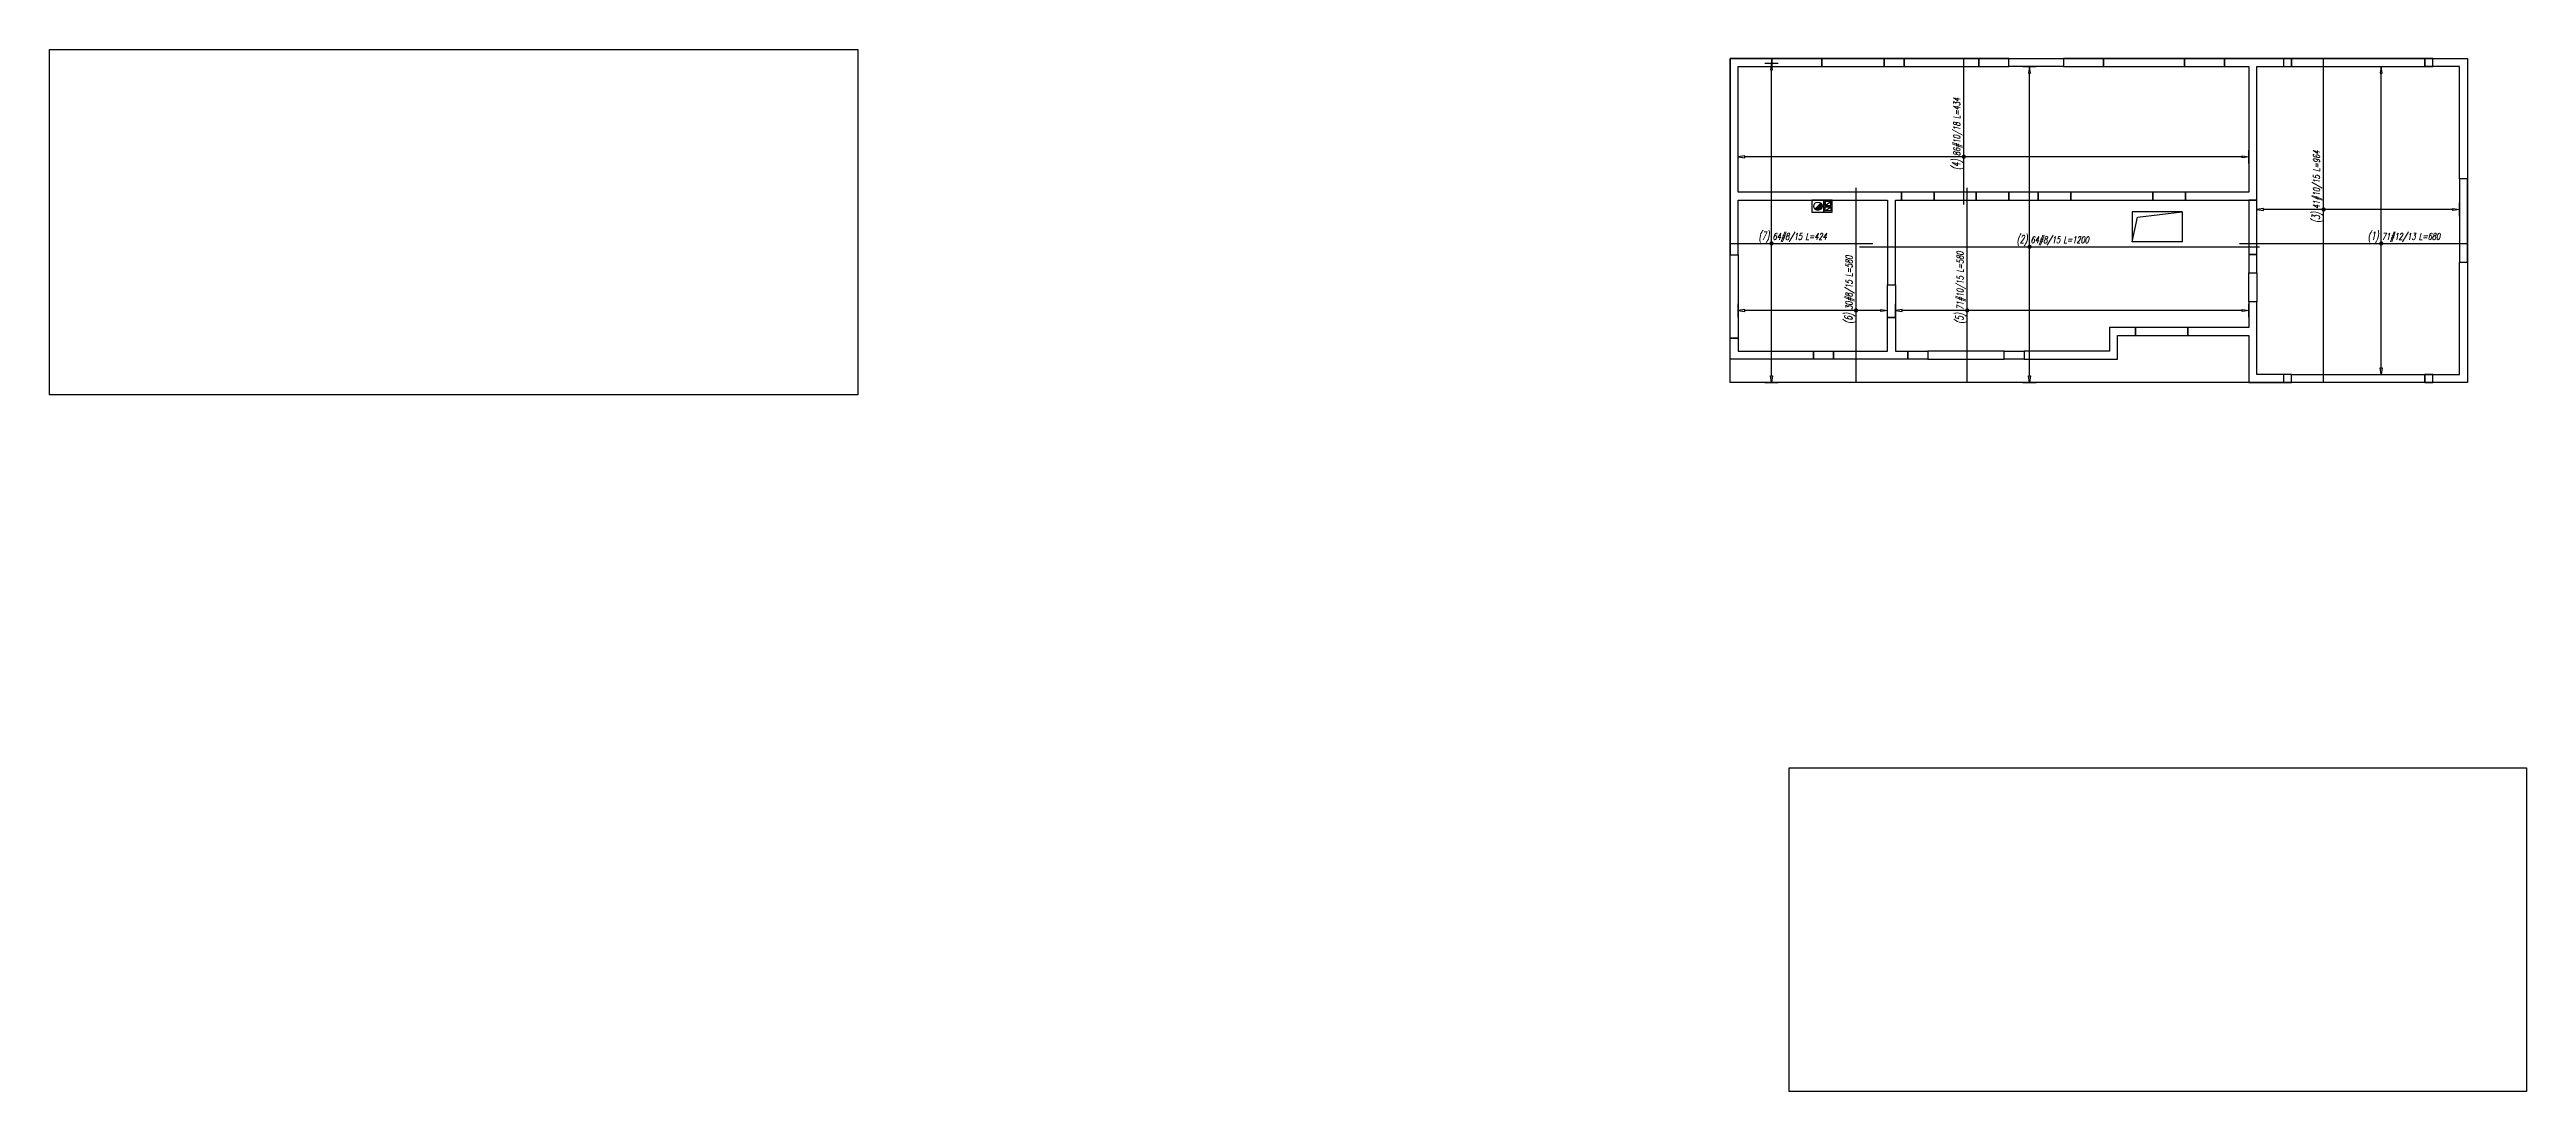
# Model space of a CAD drawing. Header units: millimetres. Extents: x 20746 to 38333, y -66592 to -55539.
# Drawn here: x 20746 to 28171, y -63686 to -60564 of the extents above; entities that cross this region are included whole.
import ezdxf

# ---------------------------------------------------------------- set-up
doc = ezdxf.new("R2010")
doc.units = ezdxf.units.MM
doc.header["$LTSCALE"] = 50
for name, color, linetype in [('A-URZADZENIA', 93, 'Continuous'), ('K-NADPROŻA', 61, 'Continuous'), ('K-PODKŁAD', 255, 'Continuous'), ('K-SCIANY', 2, 'Continuous'), ('K-SRUBY', 3, 'Continuous'), ('K-STROPY', 161, 'Continuous'), ('K-SŁUPY', 131, 'Continuous'), ('ZBROJA_PRET', 161, 'Continuous'), ('ZBROJA_ZASIEG', 253, 'Continuous'), ('ZBROJA_ZLICZAC', 125, 'Continuous')]:
    doc.layers.add(name, color=color, linetype=linetype)
doc.styles.add('STYL_ZBROJA', font='romanszb.shx', dxfattribs={"width": 0.65, "oblique": 12})
picture_1 = doc.add_image_def('image3.png', size_in_pixel=(1197, 511))

# ---------------------------------------------------------------- blocks, each defined once
blk = doc.blocks.new('A$C0BFB608B')
h = blk.add_hatch()
h.set_pattern_fill('ANSI31', color=256, scale=8)
h.set_pattern_definition([(315, (77083.3279, 191572.2395), (0.707106781, 0.707106781), [])])
h.paths.add_polyline_path([(8.8, 8.8, 0.198912), (0, 12.4, 0.668179), (-8.8, -8.8)])
blk.add_lwpolyline([(18, 18), (-18, 18), (-18, -18), (18, -18)], close=True)
blk.add_lwpolyline([(8.8, 8.8), (-8.8, -8.8)])
blk.add_circle((0, 0), 12.4)
blk = doc.blocks.new('A$C650043E8')
for points in [[(12.5, -18), (12.5, 18), (-12.5, 18), (-12.5, -18)], [(-8.5, 14), (8.5, 14), (8.5, 2), (-8.5, 2)], [(-8.5, -14), (8.5, -14), (8.5, -2), (-8.5, -2)]]:
    blk.add_lwpolyline(points, close=True)

msp = doc.modelspace()

# ---------------------------------------------------------------- linework, layer by layer
at = {"layer": 'A-URZADZENIA'}
for p, q in [((26069.3, -61031.5), (26086.3, -61019.5)), ((26069.3, -61047.5), (26086.3, -61035.5))]:
    msp.add_line(p, q, dxfattribs=at)
at = {"layer": 'K-NADPROŻA'}
for points in [[(25909.4, -60615.5), (26059.4, -60615.5), (26059.4, -60591.5), (25909.4, -60591.5)], [(26245.6, -60615.5), (26305.6, -60615.5), (26305.6, -60591.5), (26245.6, -60591.5)], [(26529.7, -60615.5), (26619.7, -60615.5), (26619.7, -60591.5), (26529.7, -60591.5)], [(26784, -60615.5), (26904, -60615.5), (26904, -60591.5), (26784, -60591.5)], [(27146.2, -60615.5), (27266.2, -60615.5), (27266.2, -60591.5), (27146.2, -60591.5)], [(27467.1, -60615.5), (27867.1, -60615.5), (27867.1, -60591.5), (27467.1, -60591.5)], [(27994.6, -60951.5), (27970.6, -60951.5), (27970.6, -61201.5), (27994.6, -61201.5)], [(26297.6, -61015.5), (26395.6, -61015.5), (26395.6, -60991.5), (26297.6, -60991.5)], [(26521.7, -61015.5), (26619.7, -61015.5), (26619.7, -60991.5), (26521.7, -60991.5)], [(26707.7, -61015.5), (26805.8, -61015.5), (26805.8, -60991.5), (26707.7, -60991.5)], [(27051.5, -61015.5), (27149.5, -61015.5), (27149.5, -60991.5), (27051.5, -60991.5)], [(27339.6, -61178.5), (27363.6, -61178.5), (27363.6, -61015.5), (27339.6, -61015.5)], [(25784.6, -61179.3), (25808.6, -61179.3), (25808.6, -61429.3), (25784.6, -61429.3)], [(27339.6, -61233.2), (27363.6, -61233.2), (27363.6, -61320.2), (27339.6, -61320.2)], [(26255.6, -61269.4), (26279.6, -61269.4), (26279.6, -61367.5), (26255.6, -61367.5)], [(27156.1, -61397.5), (26999.1, -61397.5), (26999.1, -61421.5), (27156.1, -61421.5)], [(26093.8, -61491.5), (26033.8, -61491.5), (26033.8, -61467.5), (26093.8, -61467.5)], [(26376.6, -61491.5), (26316.6, -61491.5), (26316.6, -61467.5), (26376.6, -61467.5)], [(26665.5, -61491.5), (26605.5, -61491.5), (26605.5, -61467.5), (26665.5, -61467.5)], [(27867.1, -61561.5), (27467.1, -61561.5), (27467.1, -61537.5), (27867.1, -61537.5)]]:
    msp.add_lwpolyline(points, close=True, dxfattribs=at)
at = {"layer": 'K-SCIANY'}
for points in [[(25909.4, -60591.5), (25784.6, -60591.5), (25784.6, -61179.3), (25808.6, -61179.3), (25808.6, -61015.5), (26255.6, -61015.5), (26255.6, -61269.4), (26279.6, -61269.4), (26279.6, -61015.5), (26297.6, -61015.5), (26297.6, -60991.5), (25808.6, -60991.5), (25808.6, -60615.5), (25909.4, -60615.5)], [(26059.4, -60615.5), (26245.6, -60615.5), (26245.6, -60591.5), (26059.4, -60591.5)], [(26305.6, -60615.5), (26529.7, -60615.5), (26529.7, -60591.5), (26305.6, -60591.5)], [(26784, -60615.5), (26619.7, -60615.5), (26619.7, -60591.5), (26784, -60591.5)], [(26904, -60615.5), (27146.2, -60615.5), (27146.2, -60591.5), (26904, -60591.5)], [(27867.1, -60591.5), (27994.6, -60591.5), (27994.6, -60951.5), (27970.6, -60951.5), (27970.6, -60615.5), (27867.1, -60615.5)], [(26521.7, -60991.5), (26395.6, -60991.5), (26395.6, -61015.5), (26521.7, -61015.5)], [(26619.7, -61015.5), (26707.7, -61015.5), (26707.7, -60991.5), (26619.7, -60991.5)], [(26805.8, -61015.5), (27051.5, -61015.5), (27051.5, -60991.5), (26805.8, -60991.5)], [(27970.6, -61201.5), (27994.6, -61201.5), (27994.6, -61561.5), (27867.1, -61561.5), (27867.1, -61537.5), (27970.6, -61537.5)], [(27467.1, -61537.5), (27363.6, -61537.5), (27363.6, -61320.2), (27339.6, -61320.2), (27339.6, -61397.5), (27156.1, -61397.5), (27156.1, -61421.5), (27339.6, -61421.5), (27339.6, -61561.5), (27467.1, -61561.5)], [(26255.6, -61367.5), (26279.6, -61367.5), (26279.6, -61467.5), (26316.6, -61467.5), (26316.6, -61491.5), (26093.8, -61491.5), (26093.8, -61467.5), (26255.6, -61467.5)], [(26999.1, -61397.5), (26921.1, -61397.5), (26921.1, -61467.5), (26665.5, -61467.5), (26665.5, -61491.5), (26945.1, -61491.5), (26945.1, -61421.5), (26999.1, -61421.5)], [(26033.8, -61491.5), (25784.6, -61491.5), (25784.6, -61429.3), (25808.6, -61429.3), (25808.6, -61467.5), (26033.8, -61467.5)], [(26376.6, -61491.5), (26605.5, -61491.5), (26605.5, -61467.5), (26376.6, -61467.5)]]:
    msp.add_lwpolyline(points, close=True, dxfattribs=at)
msp.add_lwpolyline([(27149.5, -60991.5), (27149.5, -61015.5), (27363.6, -61015.5), (27363.6, -60615.5), (27467.1, -60615.5), (27467.1, -60591.5), (27266.2, -60591.5), (27266.2, -60615.5), (27339.6, -60615.5), (27339.6, -60991.5), (27149.5, -60991.5)], dxfattribs=at)
at = {"layer": 'K-SRUBY'}
for points in [[(26989.6, -61050.5), (26989.6, -61140.5), (27005.5, -61066.4), (27139.6, -61050.5), (26989.6, -61050.5)], [(26989.6, -61140.5), (27005.5, -61066.4), (27139.6, -61050.5), (27139.6, -61140.5), (26989.6, -61140.5)]]:
    msp.add_lwpolyline(points, dxfattribs=at)
at = {"layer": 'K-STROPY'}
for points in [[(25784.6, -60591.5), (27994.6, -60591.5), (27994.6, -61561.5), (25784.6, -61561.5)], [(25961.5, -62715.8), (28171.5, -62715.8), (28171.5, -63685.8), (25961.5, -63685.8)]]:
    msp.add_lwpolyline(points, close=True, dxfattribs=at)
at = {"layer": 'K-SŁUPY'}
for points in [[(27443.1, -60615.5), (27467.1, -60615.5), (27467.1, -60591.5), (27443.1, -60591.5)], [(27867.1, -60615.5), (27891.1, -60615.5), (27891.1, -60591.5), (27867.1, -60591.5)], [(27339.6, -61233.2), (27363.6, -61233.2), (27363.6, -61178.5), (27339.6, -61178.5)], [(27443.1, -61561.5), (27467.1, -61561.5), (27467.1, -61537.5), (27443.1, -61537.5)], [(27867.1, -61561.5), (27891.1, -61561.5), (27891.1, -61537.5), (27867.1, -61537.5)]]:
    msp.add_lwpolyline(points, close=True, dxfattribs=at)
at = {"layer": 'ZBROJA_PRET'}
for p, q in [((26484.8, -61028.5), (26484.8, -60594.5)), ((27563.2, -61558.5), (27563.2, -60594.5)), ((26161.6, -61558.5), (26161.6, -60978.5)), ((26494.8, -61558.5), (26494.8, -60978.5)), ((25787.6, -61145.2), (26211.6, -61145.2)), ((26171.6, -61155.2), (27371.6, -61155.2)), ((27311.6, -61145.2), (27991.6, -61145.2))]:
    msp.add_line(p, q, dxfattribs=at)
at = {"layer": 'ZBROJA_ZASIEG'}
for p, q in [((25888.3, -60605.5), (25928.3, -60605.5)), ((26661.9, -60615.5), (26701.9, -60615.5)), ((27716.1, -60615.5), (27756.1, -60615.5)), ((25808.6, -60905.5), (25808.6, -60865.5)), ((27339.6, -60905.5), (27339.6, -60865.5)), ((27363.6, -61063.5), (27363.6, -61023.5)), ((27970.6, -61063.5), (27970.6, -61023.5)), ((25808.6, -61365.9), (25808.6, -61325.9)), ((26255.6, -61365.9), (26255.6, -61325.9)), ((26279.6, -61365.9), (26279.6, -61325.9)), ((27339.6, -61365.9), (27339.6, -61325.9)), ((27716.1, -61537.5), (27756.1, -61537.5)), ((25888.3, -61561.5), (25928.3, -61561.5)), ((26661.9, -61561.5), (26701.9, -61561.5))]:
    msp.add_line(p, q, dxfattribs=at)
for points in [[(25908.3, -61541.5), (25911.4, -61541.5), (25908.3, -61561.5), (25905.2, -61541.5), (25908.3, -61541.5), (25908.3, -60625.5), (25911.4, -60625.5), (25908.3, -60605.5), (25905.2, -60625.5), (25908.3, -60625.5)], [(26681.9, -61541.5), (26685, -61541.5), (26681.9, -61561.5), (26678.8, -61541.5), (26681.9, -61541.5), (26681.9, -60635.5), (26685, -60635.5), (26681.9, -60615.5), (26678.8, -60635.5), (26681.9, -60635.5)], [(27736.1, -61517.5), (27739.2, -61517.5), (27736.1, -61537.5), (27733, -61517.5), (27736.1, -61517.5), (27736.1, -60635.5), (27739.2, -60635.5), (27736.1, -60615.5), (27733, -60635.5), (27736.1, -60635.5)], [(27319.6, -60885.5), (27319.6, -60882.4), (27339.6, -60885.5), (27319.6, -60888.6), (27319.6, -60885.5), (25828.6, -60885.5), (25828.6, -60882.4), (25808.6, -60885.5), (25828.6, -60888.6), (25828.6, -60885.5)], [(27950.6, -61043.5), (27950.6, -61040.4), (27970.6, -61043.5), (27950.6, -61046.6), (27950.6, -61043.5), (27383.6, -61043.5), (27383.6, -61040.4), (27363.6, -61043.5), (27383.6, -61046.6), (27383.6, -61043.5)], [(26235.6, -61345.9), (26235.6, -61342.8), (26255.6, -61345.9), (26235.6, -61349), (26235.6, -61345.9), (25828.6, -61345.9), (25828.6, -61342.8), (25808.6, -61345.9), (25828.6, -61349), (25828.6, -61345.9)], [(27319.6, -61345.9), (27319.6, -61342.8), (27339.6, -61345.9), (27319.6, -61349), (27319.6, -61345.9), (26299.6, -61345.9), (26299.6, -61342.8), (26279.6, -61345.9), (26299.6, -61349), (26299.6, -61345.9)]]:
    msp.add_lwpolyline(points, dxfattribs=at)
at = {"layer": 'ZBROJA_ZASIEG', "const_width": 6.3}
for points in [[(26481.7, -60885.5, 1), (26488, -60885.5, 1)], [(27560.1, -61043.5, 1), (27566.4, -61043.5, 1)], [(25905.1, -61145.2, 1), (25911.4, -61145.2, 1)], [(26678.7, -61155.2, 1), (26685, -61155.2, 1)], [(27732.9, -61145.2, 1), (27739.2, -61145.2, 1)], [(26158.4, -61345.9, 1), (26164.7, -61345.9, 1)], [(26491.7, -61345.9, 1), (26498, -61345.9, 1)]]:
    msp.add_lwpolyline(points, format="xyb", close=True, dxfattribs=at)

# ---------------------------------------------------------------- block references
at = {"layer": 'A-URZADZENIA'}
for name, p, rotation in [('A$C0BFB608B', (26047.3, -61033.5), 180.0000000000001), ('A$C650043E8', (26077.8, -61033.5), 180)]:
    msp.add_blockref(name, p, dxfattribs=dict(at, rotation=rotation))

# ---------------------------------------------------------------- texts
at = {"layer": 'ZBROJA_ZLICZAC', "char_height": 20, "attachment_point": 7, "rotation": 90, "style": 'STYL_ZBROJA'}
for s, insert in [('\\H24;\\C71;\\H20;\\C256;\\H24;\\C71;(4)\\H20;\\C256; 86#10/18 L=434', (26481.8, -60925.5)), ('\\H24;\\C71;\\H20;\\C256;\\H24;\\C71;(3)\\H20;\\C256; 41#10/15 L=964', (27560.2, -61083.6)), ('\\H24;\\C71;\\H20;\\C256;\\H24;\\C71;(6)\\H20;\\C256; 30#8/15 L=580', (26158.6, -61386)), ('\\H24;\\C71;\\H20;\\C256;\\H24;\\C71;(5)\\H20;\\C256; 71#10/15 L=580', (26491.8, -61386))]:
    msp.add_mtext(s, dxfattribs=dict(at, insert=insert))
at = {"layer": 'ZBROJA_ZLICZAC', "char_height": 20, "attachment_point": 7, "style": 'STYL_ZBROJA'}
for s, insert in [('\\H24;\\C71;\\H20;\\C256;\\H24;\\C71;(7)\\H20;\\C256; 64#8/15 L=424', (25869.5, -61142.2)), ('\\H24;\\C71;\\H20;\\C256;\\H24;\\C71;(1)\\H20;\\C256; 71#12/13 L=680', (27696, -61142.2)), ('\\H24;\\C71;\\H20;\\C256;\\H24;\\C71;(2)\\H20;\\C256; 64#8/15 L=1200', (26643.1, -61152.2))]:
    msp.add_mtext(s, dxfattribs=dict(at, insert=insert))

# ---------------------------------------------------------------- pictures from other files: only their frames are drawn
at = {"layer": 'K-PODKŁAD'}
image = msp.add_image(picture_1, insert=(20746, -61598.8), size_in_units=(2423.1, 1034.4), rotation=0, dxfattribs=dict(at, fade=76))
image.dxf.flags = 7

doc.saveas('drawing.dxf')
